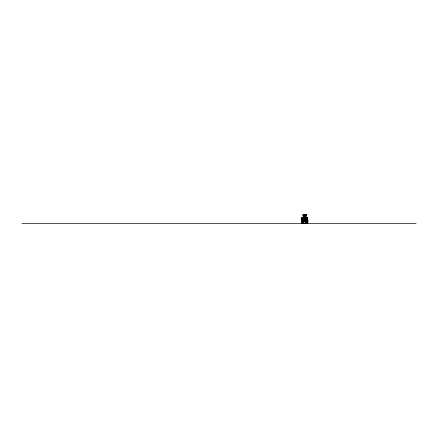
<?xml version="1.0" encoding="UTF-8"?>
<svg xmlns="http://www.w3.org/2000/svg" width="438" height="438" viewBox="0 0 438 438"><rect width="100%" height="100%" fill="white"/><g stroke="black" fill="none" stroke-linecap="round" stroke-linejoin="round"><path stroke-width="0.66" d="M303.162 214.839L303.353 215.288M306.206 215.167C305.927 214.237 306.266 215.901 305.034 215.277M305.527 215.25L305.587 215.217M305.472 215.151C305.133 214.899 304.848 215.173 305.253 215.162M303.43 214.779L302.948 214.866L303.107 215.365M303.315 215.354L304.339 215.036L303.671 215.124M303.074 215.124C302.833 214.412 303.813 214.998 303.342 215.151M303.085 215.118L303.37 214.779M305.111 215.096L303.644 215.058M305.171 215.146L305.001 214.905M305.872 214.872L306.376 214.79L305.784 214.823L306.085 214.773M307.794 223.522L307.843 220.73L301.481 220.725C301.048 220.199 302.127 219.86 301.481 220.111M304.109 214.866L303.819 215.025M304.284 214.872L303.977 215.118M305.905 215.315L305.729 215.359M303.758 215.359L303.2 215.463L303.567 215.512M303.676 215.239L304.087 215.277M306.058 215.365L305.965 215.753L303.31 215.753L303.063 215.239M306.173 215.009L305.817 214.823L305.998 215.129M303.26 215.496L303.748 215.392M307.794 220.111L307.481 220.111L307.794 220.111L307.794 220.725M305.187 214.987L305.554 215.042M305.237 215.096L305.834 215.359M305.697 215.463L306.129 215.376M305.872 214.828L306.036 215.151M305.598 215.753L306.167 215.277A1.073 0.881 -90 0 1 305.368 215.403L304.892 215.129L303.906 215.403A1.073 0.881 -90 0 1 303.107 215.277L303.145 215.376M303.529 220.725L303.649 220.068L303.841 220.725M305.434 220.725L305.56 220.068L305.746 220.725M302.959 218.414L303.069 217.746L303.211 218.414M301.432 220.73L301.481 223.522M303.271 215.162L303.425 214.823M303.359 216.022L303.375 216.722M306.195 216.925L303.08 216.925L303.08 218.414L303.31 216.471L305.965 216.471L306.195 218.414M302.959 217.828L301.694 217.91M306.315 218.414L306.047 217.828L306.063 218.414M307.58 217.91L306.315 217.828M301.694 217.965L301.755 218.414M301.963 217.965L302.959 217.965M306.315 217.965L307.312 217.965M307.58 217.965L307.52 218.414M303.211 218.119L306.063 218.119M303.211 218.234L306.063 218.234M301.694 218.721L301.793 220.725M307.58 218.721L307.481 220.725M301.481 220.177L301.793 220.177M303.529 220.161L303.841 220.161M305.434 220.161L305.746 220.161M307.481 220.177L307.794 220.177M301.481 220.237L307.794 220.237M301.859 220.336L303.463 220.336L303.463 220.659L301.859 220.659M303.906 220.336L305.368 220.336M305.812 220.336L307.416 220.336L307.416 220.659L305.812 220.659M303.906 220.659L305.368 220.659M307.695 220.659L307.58 218.595L301.694 218.595L301.694 220.237M301.421 220.944L307.898 220.922M301.481 221.02L307.794 221.02M307.733 221.19L307.794 223.44M301.541 223.38L307.733 223.38M21.9 223.522L416.1 223.522M305.877 215.523L305.576 215.452M303.107 215.277L303.676 215.753M307.695 220.237L307.695 220.725M307.58 218.414L307.476 217.62L307.312 218.414M307.377 218.595L307.377 220.725M307.142 223.38L307.142 222.165A1.046 1.046 0 0 0 306.72 221.469A1.046 1.046 0 0 0 306.304 222.165L306.304 223.38M307.027 220.725L307.027 218.721L306.173 218.721L306.173 220.725M306.918 220.725L306.918 219.487A0.958 0.958 0 0 0 306.6 218.951A0.958 0.958 0 0 0 306.282 219.487L306.282 220.725M305.916 215.819L305.899 216.722M305.341 220.725L305.341 218.721L303.934 218.721L303.934 220.725M305.368 223.38L305.368 222.154A1.073 1.073 0 0 0 304.634 221.535L304.634 220.27M305.242 220.725L305.242 219.608A1.051 1.051 0 0 0 304.634 218.945L304.634 218.595M304.634 215.129L304.634 218.485M304.032 220.725L304.032 219.608A1.051 1.051 0 0 1 304.634 218.945M303.906 223.38L303.906 222.154A1.073 1.073 0 0 1 304.634 221.535M303.359 215.819L303.359 216.695M303.101 220.725L303.101 218.721L302.247 218.721L302.247 220.725M302.992 220.725L302.992 219.487A0.958 0.958 0 0 0 302.674 218.951A0.958 0.958 0 0 0 302.357 219.487L302.357 220.725M302.97 223.38L302.97 222.165A1.046 1.046 0 0 0 302.554 221.469A1.046 1.046 0 0 0 302.132 222.165L302.132 223.38M301.963 218.414L301.859 217.62L301.694 218.414M301.897 218.595L301.897 220.725M301.579 220.237L301.579 220.725M301.59 218.452L307.69 218.463L301.596 218.436M303.096 221.19L302.039 221.19L302.039 223.44L303.096 223.44L303.096 221.19M305.532 221.19L303.737 221.19L303.737 223.44L305.532 223.44L305.532 221.19M307.235 221.19L306.178 221.19L306.178 223.44L307.235 223.44L307.235 221.19"/></g></svg>
